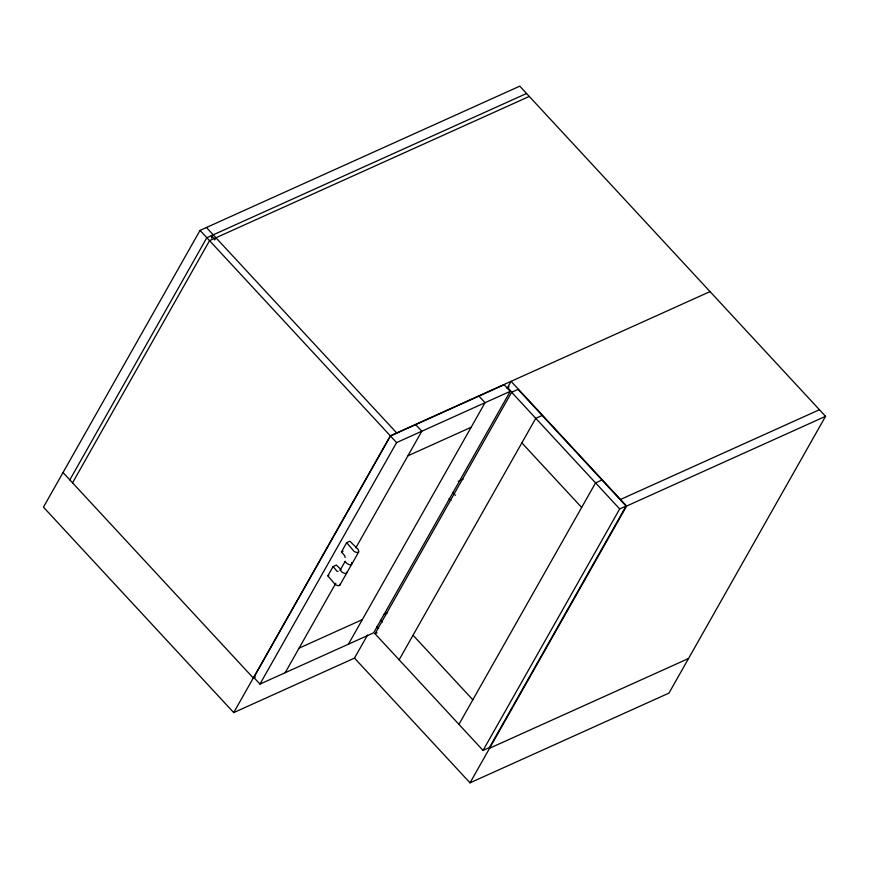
<?xml version="1.0" encoding="UTF-8"?>
<svg xmlns="http://www.w3.org/2000/svg" width="869" height="869" viewBox="0 0 869 869"><rect width="100%" height="100%" fill="white"/><g stroke="black" fill="none" stroke-linecap="round" stroke-linejoin="round"><path stroke-width="1.3" d="M367.554 635.043L354.498 658.105L470.02 782.839L668.956 693.104L825.55 416.327L519.76 86.161L200.044 230.383L43.45 507.148L233.718 712.591L354.693 658.018M69.824 479.894L206.833 237.715L526.56 93.494M72.54 482.827L209.548 240.648L529.275 96.437M211.395 238.073L213.231 234.836M214.73 239.931L215.946 237.769M233.718 712.591L390.311 435.814L710.027 291.604M390.463 436.01L253.846 677.483L259.961 684.088L373.637 632.817L510.266 391.332L504.15 384.728L390.463 436.01L396.579 442.603L510.266 391.332M259.961 684.088L396.579 442.603M345.156 557.507L344.689 555.736L341.484 551.869L346.677 542.68L349.914 541.213L358.321 549.566L358.723 551.891L339.898 585.065L338.237 585.815L335.315 584.641L327.852 575.854L333.12 566.545L336.368 565.078L340.757 569.314M346.883 571.998L346.883 572.823L345.221 573.573L342.288 572.389L340.137 570.064L345.199 561.331M285.184 672.715L335.803 583.24M355.834 547.839L421.802 431.23L415.686 424.626M348.415 644.19L485.043 402.705L478.928 396.101M375.017 633.751L511.635 392.267L518.033 389.388L626.071 506.051L489.453 747.536L483.055 750.414L375.017 633.751L377.146 632.795M399.132 659.799L535.76 418.315L542.158 415.436M458.93 724.366L595.558 482.882L601.956 480.003M483.055 750.414L619.684 508.93L626.071 506.051M470.02 782.839L626.614 506.062L825.55 416.327M358.723 551.891L357.061 552.641L354.128 551.457L346.677 542.68M506.67 387.965L509.136 386.857M407.909 455.791L471.139 427.276M458.224 481.372L463.166 479.134M341.484 551.869L342.038 551.619M342.484 551.413L343.125 551.131M340.105 570.031L340.854 569.738M327.852 575.854L328.851 575.408M620.499 499.469L819.434 409.723M299.077 648.155L362.308 619.63M383.772 614.502L387.476 612.83M255.421 677.038L253.292 677.994L63.024 472.551M489.595 748.242L688.53 658.506M338.041 571.422L336.846 571.074L333.12 566.545M626.614 506.062L511.091 381.339L507.572 387.563L512.167 392.527M511.635 392.267L619.684 508.93M521.867 442.886L581.665 507.453M452.597 492.332L455.345 495.297M206.431 227.493L396.698 432.936M211.276 235.716L213.991 238.649M449.077 498.556L450.902 500.533M200.044 230.383L390.311 435.814M345.026 561.407L347.187 563.742L350.109 564.926L351.782 564.166L351.663 562.449M413.036 635.239L472.834 699.806M380.361 620.26L382.197 622.247M376.831 626.484L378.678 628.472M339.898 584.24L339.898 585.065"/></g></svg>
